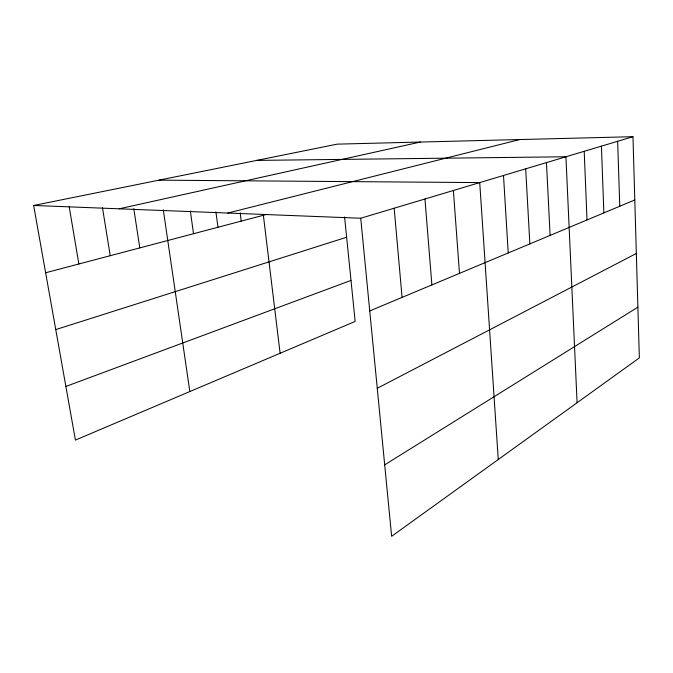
<?xml version="1.0" encoding="UTF-8"?>
<svg xmlns="http://www.w3.org/2000/svg" width="673" height="673" viewBox="0 0 673 673"><rect width="100%" height="100%" fill="white"/><g stroke="black" fill="none" stroke-linecap="round" stroke-linejoin="round"><path stroke-width="1.01" d="M384.695 464.85L637.886 307.166M377.259 388.287L636.338 253.477M369.738 310.943L634.799 199.948M65.878 386.453L351.003 280.414M55.75 329.593L346.637 237.241M360.728 218.237L632.973 136.695L639.35 357.901L391.636 536.305L360.728 218.237L33.65 205.475L75.426 440.083L355.159 321.433L344.584 216.958M45.629 272.767L266.382 214.477M227.752 213.047L519.749 139.547M119.18 208.807L420.364 142.045M33.65 205.475L337.215 144.14L632.973 136.695M256.707 160.401L565.926 156.775L577.089 402.748M158.963 180.154L479.723 182.602L498.264 459.516M69.184 206.746L78.876 263.993M102.447 207.469L110.212 255.715M133.784 208.664L139.799 247.9M163.295 209.825L189.836 391.551M190.35 210.986L193.521 233.716M215.915 211.86L217.968 227.264M240.168 212.803L241.22 221.123M263.37 215.276L280.111 353.266M394.168 208.226L402.067 297.407M424.949 199.006L431.889 284.915M453.383 190.484L459.482 273.364M503.497 175.476L508.224 252.955M525.697 168.83L529.853 243.895M546.459 162.614L550.11 235.407M584.206 151.299L587.016 219.953M601.418 146.15L603.866 212.904M617.646 141.288L619.766 206.241"/></g></svg>
